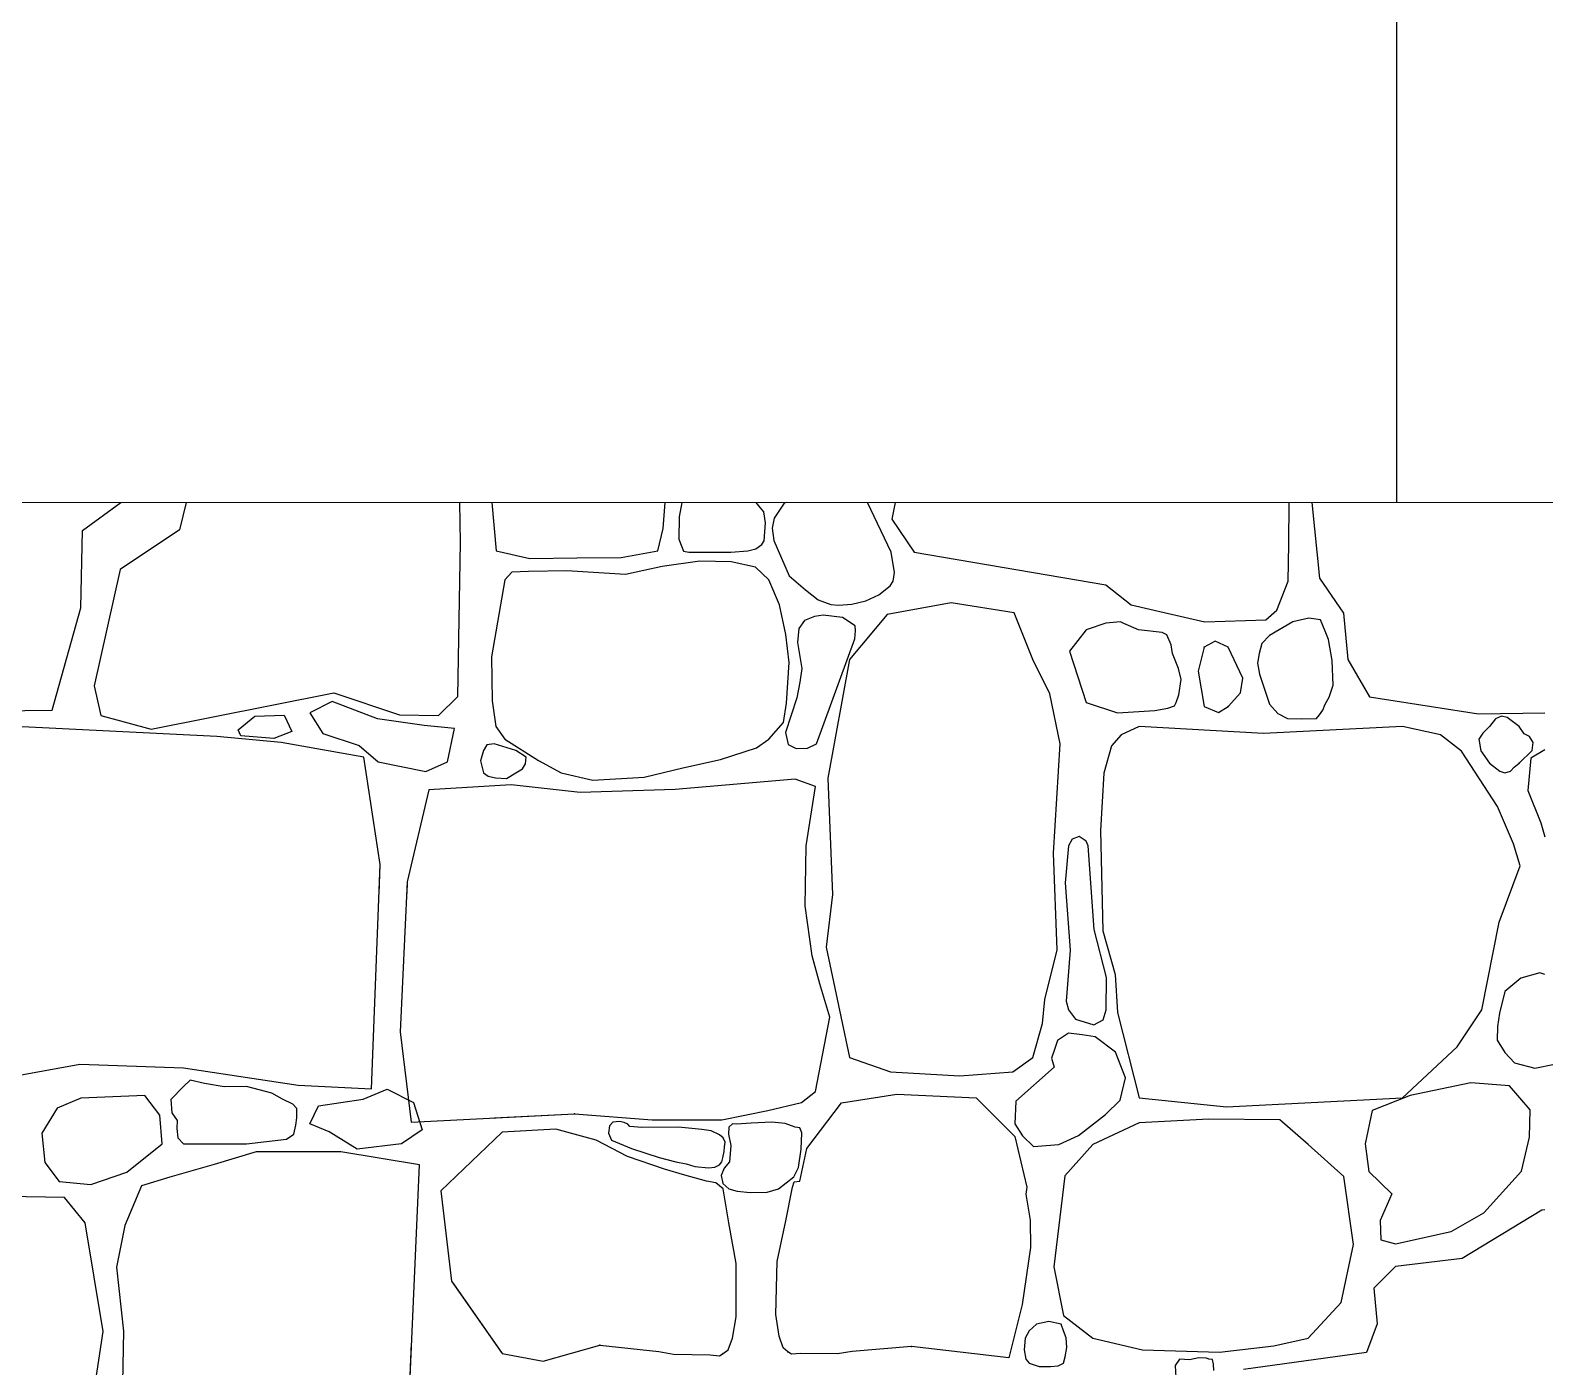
# Model space of a CAD drawing. Header units: feet. Extents: x -10410 to 374725, y -46422 to 88923.
# Drawn here: x 256358 to 257180, y 1718 to 2443 of the extents above; entities that cross this region are included whole.
import ezdxf

# ---------------------------------------------------------------- set-up
doc = ezdxf.new("R2010")
doc.units = ezdxf.units.FT
doc.header["$MEASUREMENT"] = 0
doc.layers.add('Конструктив - Перекрытия_Ном._пера__1', color=7, linetype='Continuous', lineweight=20)
doc.layers.add('Конструктив - Стены Несущие_Ном._пера__87', color=7, linetype='Continuous', lineweight=25, true_color=0x6a6a6a)

# ---------------------------------------------------------------- blocks, each defined once
blk = doc.blocks.new('*X48')
at = {"layer": 'Конструктив - Стены Несущие_Ном._пера__87', "linetype": 'Continuous'}
for p, q in [((256386.72, 2171.92), (256407.43, 2187.22)), ((256442.96, 2187.22), (256439.23, 2172.42)), ((256591.8, 2165.49), (256591.35, 2187.22)), ((256608.81, 2187.22), (256611.09, 2160.99)), ((256701.67, 2173.05), (256702.71, 2187.22)), ((256711.85, 2187.22), (256710.39, 2179.44)), ((256753.57, 2185.35), (256752.22, 2187.22)), ((256767.34, 2186.79), (256762.02, 2178.7)), ((256768.53, 2187.22), (256767.34, 2186.79)), ((256825.42, 2160.16), (256812.65, 2187.22)), ((256827.64, 2187.22), (256825.79, 2178.12)), ((257041.2, 2164.62), (257041.43, 2187.22)), ((257053.66, 2187.22), (257057.87, 2146.17)), ((256710.39, 2179.44), (256710.26, 2167.29)), ((256756.3, 2182.18), (256753.57, 2185.35)), ((256757.21, 2176.19), (256756.3, 2182.18)), ((256762.02, 2178.7), (256760.81, 2173.27)), ((256825.79, 2178.12), (256837.93, 2160.28)), ((256385.73, 2130.07), (256386.72, 2171.92)), ((256439.23, 2172.42), (256407.03, 2150.87)), ((256698.84, 2160.99), (256701.67, 2173.05)), ((256756.43, 2166.38), (256757.21, 2176.19)), ((256760.81, 2173.27), (256761.77, 2166.6)), ((256590.32, 2082.02), (256591.8, 2165.49)), ((256611.09, 2160.99), (256629.34, 2156.9)), ((256678.92, 2157.32), (256698.84, 2160.99)), ((256710.26, 2167.29), (256711.78, 2163.08)), ((256711.78, 2163.08), (256712.77, 2160.7)), ((256738.34, 2160.16), (256747.66, 2160.96)), ((256747.66, 2160.96), (256752, 2162.04)), ((256752, 2162.04), (256755.21, 2164.39)), ((256755.21, 2164.39), (256756.43, 2166.38)), ((256761.77, 2166.6), (256770.07, 2147.4)), ((257040.73, 2144.47), (257041.2, 2164.62)), ((256629.34, 2156.9), (256654.81, 2157.22)), ((256654.81, 2157.22), (256678.92, 2157.32)), ((256721.58, 2155.33), (256701.25, 2152.5)), ((256712.77, 2160.7), (256715.71, 2160.16)), ((256715.71, 2160.16), (256738.34, 2160.16)), ((256738.67, 2155.02), (256721.58, 2155.33)), ((256751.88, 2152.08), (256738.67, 2155.02)), ((256827.18, 2149.26), (256825.42, 2160.16)), ((256837.93, 2160.28), (256941.95, 2142.58)), ((256407.03, 2150.87), (256392.92, 2087.71)), ((256615.81, 2145.27), (256608.58, 2103.44)), ((256619.59, 2149.46), (256615.81, 2145.27)), ((256628.6, 2149.78), (256619.59, 2149.46)), ((256649.46, 2150.09), (256628.6, 2149.78)), ((256681.23, 2148.1), (256649.46, 2150.09)), ((256701.25, 2152.5), (256681.23, 2148.1)), ((256759.01, 2145.27), (256751.88, 2152.08)), ((256764.88, 2131.64), (256759.01, 2145.27)), ((256770.07, 2147.4), (256778.88, 2139.78)), ((256824.8, 2141.96), (256826.54, 2144.57)), ((256826.54, 2144.57), (256827.18, 2149.26)), ((257057.87, 2146.17), (257070.75, 2127.09)), ((256778.88, 2139.78), (256785.81, 2134.38)), ((256811.66, 2133.92), (256818.8, 2137.05)), ((256818.8, 2137.05), (256824.8, 2141.96)), ((256941.95, 2142.58), (256955.69, 2131.66)), ((257034.7, 2128.74), (257040.73, 2144.47)), ((256370.13, 2074.59), (256385.73, 2130.07)), ((256768.23, 2115.6), (256764.88, 2131.64)), ((256785.81, 2134.38), (256792.63, 2131.86)), ((256792.63, 2131.86), (256796.82, 2131.55)), ((256796.82, 2131.55), (256804.06, 2132.11)), ((256804.06, 2132.11), (256811.66, 2133.92)), ((256857.99, 2132.79), (256823.32, 2126.35)), ((256892.17, 2127.34), (256857.99, 2132.79)), ((256955.69, 2131.66), (256973.49, 2127.52)), ((257028.64, 2123.63), (257034.7, 2128.74)), ((256778.43, 2123.22), (256775.35, 2118.9)), ((256783.74, 2125.36), (256778.43, 2123.22)), ((256788.48, 2125.99), (256783.74, 2125.36)), ((256799.06, 2124.84), (256788.48, 2125.99)), ((256805.84, 2120.36), (256799.06, 2124.84)), ((256823.32, 2126.35), (256802.76, 2102.08)), ((256806.1, 2117.55), (256805.84, 2120.36)), ((256902.33, 2102.08), (256892.17, 2127.34)), ((256941.88, 2121.8), (256931.3, 2118.18)), ((256949.88, 2122.39), (256941.88, 2121.8)), ((256951.6, 2121.61), (256949.88, 2122.39)), ((256959.54, 2118.18), (256951.6, 2121.61)), ((256973.49, 2127.52), (256995.53, 2122.53)), ((256995.53, 2122.53), (257028.64, 2123.63)), ((257043.37, 2122.42), (257030.62, 2114.96)), ((257052.09, 2124.39), (257043.37, 2122.42)), ((257058.31, 2123.52), (257052.09, 2124.39)), ((257060.84, 2117.44), (257058.31, 2123.52)), ((257070.75, 2127.09), (257073.22, 2102.08)), ((256770.12, 2100.4), (256768.23, 2115.6)), ((256775.35, 2118.9), (256774.67, 2111.24)), ((256784.93, 2056.26), (256805.69, 2113.3)), ((256805.69, 2113.3), (256806.1, 2117.55)), ((256931.3, 2118.18), (256922.14, 2106.54)), ((256972.47, 2116.68), (256959.54, 2118.18)), ((256974.9, 2115.45), (256972.47, 2116.68)), ((256977.26, 2109.98), (256974.9, 2115.45)), ((257001.29, 2112.01), (256995.21, 2108.77)), ((257008.33, 2108.77), (257001.29, 2112.01)), ((257030.62, 2114.96), (257026.57, 2110.69)), ((257062.62, 2112.8), (257060.84, 2117.44)), ((257064.72, 2101.5), (257062.62, 2112.8)), ((256608.58, 2103.44), (256608.89, 2079.64)), ((256774.67, 2111.24), (256776.96, 2097.22)), ((256922.14, 2106.54), (256931.3, 2078.8)), ((256978.12, 2105.3), (256977.26, 2109.98)), ((256981.23, 2097.19), (256978.12, 2105.3)), ((256995.21, 2108.77), (256991.99, 2095.64)), ((257016.26, 2091.92), (257008.33, 2108.77)), ((257024.99, 2105.33), (257024.22, 2100.07)), ((257026.57, 2110.69), (257024.99, 2105.33)), ((256768.55, 2078.28), (256770.12, 2100.4)), ((256776.96, 2097.22), (256775.82, 2089.77)), ((256802.76, 2102.08), (256791.12, 2037.68)), ((256911.49, 2083.5), (256902.33, 2102.08)), ((256982.82, 2091.18), (256981.23, 2097.19)), ((256991.99, 2095.64), (256995.21, 2076.57)), ((257024.22, 2100.07), (257025.18, 2094.15)), ((257065.3, 2088.19), (257064.72, 2101.5)), ((257073.22, 2102.08), (257084.87, 2081.77)), ((256392.92, 2087.71), (256396.63, 2071.61)), ((256775.82, 2089.77), (256774.25, 2081.22)), ((256981.52, 2082.78), (256982.82, 2091.18)), ((257015.02, 2084), (257016.26, 2091.92)), ((257025.18, 2094.15), (257030.62, 2077.81)), ((257063.05, 2081.64), (257065.3, 2088.19)), ((256423.88, 2064.18), (256522.95, 2084)), ((256522.04, 2079.26), (256509.97, 2073.08)), ((256546.77, 2069.84), (256522.04, 2079.26)), ((256522.95, 2084), (256558.61, 2072.11)), ((256579.91, 2071.61), (256590.32, 2082.02)), ((256608.89, 2079.64), (256610.89, 2065.7)), ((256774.25, 2081.22), (256768.13, 2062.37)), ((256917.19, 2056.26), (256911.49, 2083.5)), ((256931.3, 2078.8), (256948.15, 2073.1)), ((256979.08, 2076.94), (256980.1, 2078.8)), ((256980.1, 2078.8), (256981.52, 2082.78)), ((257008.33, 2076.57), (257015.02, 2084)), ((257060.84, 2077.81), (257063.05, 2081.64)), ((257084.87, 2081.77), (257144.06, 2072.61)), ((256244.06, 2072.61), (256370.13, 2074.59)), ((256396.63, 2071.61), (256423.88, 2064.18)), ((256471.12, 2063.96), (256480.24, 2071.31)), ((256480.24, 2071.31), (256496.14, 2071.9)), ((256496.14, 2071.9), (256500.26, 2063.07)), ((256509.97, 2073.08), (256517.04, 2061.89)), ((256558.61, 2072.11), (256579.91, 2071.61)), ((256766.98, 2067.8), (256768.55, 2078.28)), ((256948.15, 2073.1), (256968.46, 2074.34)), ((256968.46, 2074.34), (256975.58, 2075.6)), ((256975.58, 2075.6), (256979.08, 2076.94)), ((256995.21, 2076.57), (257003.05, 2073.3)), ((257003.05, 2073.3), (257008.33, 2076.57)), ((257030.62, 2077.81), (257035.23, 2072.83)), ((257035.23, 2072.83), (257040.5, 2070)), ((257056.16, 2070.1), (257057.83, 2072.11)), ((257057.83, 2072.11), (257059.6, 2074.5)), ((257059.6, 2074.5), (257060.84, 2077.81)), ((257144.06, 2072.61), (257179.99, 2073.17)), ((257156.49, 2071.26), (257153.33, 2069.91)), ((257159.66, 2070.62), (257156.49, 2071.26)), ((257166.1, 2065.67), (257159.66, 2070.62)), ((256459.54, 2060.22), (256350.32, 2065.67)), ((256472.59, 2060.72), (256471.12, 2063.96)), ((256500.26, 2063.07), (256490.54, 2059.25)), ((256572.09, 2066.31), (256546.77, 2069.84)), ((256588.57, 2064.54), (256572.09, 2066.31)), ((256584.74, 2046.59), (256588.57, 2064.54)), ((256610.89, 2065.7), (256615.81, 2058.78)), ((256759.01, 2058.78), (256766.98, 2067.8)), ((256768.13, 2062.37), (256769.51, 2056)), ((256960.04, 2065.67), (256950.13, 2061.21)), ((257027.4, 2061.96), (256960.04, 2065.67)), ((257102.84, 2065.67), (257027.4, 2061.96)), ((257040.5, 2070), (257047.92, 2069.91)), ((257047.92, 2069.91), (257056.16, 2070.1)), ((257123.5, 2061.21), (257102.84, 2065.67)), ((257150.01, 2065.67), (257146.41, 2062)), ((257153.33, 2069.91), (257150.01, 2065.67)), ((257168.86, 2061.76), (257166.1, 2065.67)), ((256494.46, 2057), (256459.54, 2060.22)), ((256490.54, 2059.25), (256472.59, 2060.72)), ((256539.24, 2049.12), (256494.46, 2057)), ((256517.04, 2061.89), (256536.76, 2055.42)), ((256536.76, 2055.42), (256547.06, 2046.59)), ((256606, 2055.7), (256604.3, 2052.67)), ((256610.06, 2056.37), (256606, 2055.7)), ((256621.71, 2052.67), (256610.06, 2056.37)), ((256615.81, 2058.78), (256634.16, 2047.25)), ((256752.4, 2054.07), (256759.01, 2058.78)), ((256769.51, 2056), (256773.79, 2053.71)), ((256779.94, 2054.02), (256784.93, 2056.26)), ((256913.47, 1997.06), (256917.19, 2056.26)), ((256944.93, 2055.27), (256940.72, 2040.41)), ((256950.13, 2061.21), (256944.93, 2055.27)), ((257134.9, 2052.3), (257123.5, 2061.21)), ((257146.41, 2062), (257144.31, 2058.74)), ((257144.31, 2058.74), (257145.42, 2052.5)), ((257171.8, 2060.22), (257168.86, 2061.76)), ((257173.7, 2057.04), (257171.8, 2060.22)), ((257173.17, 2052.74), (257173.7, 2057.04)), ((256548.2, 1990.86), (256539.24, 2049.12)), ((256547.06, 2046.59), (256572.97, 2041.29)), ((256572.97, 2041.29), (256584.74, 2046.59)), ((256604.3, 2052.67), (256602.66, 2047.15)), ((256602.66, 2047.15), (256604.3, 2040.54)), ((256627.36, 2049.03), (256621.71, 2052.67)), ((256627.05, 2045.39), (256627.36, 2049.03)), ((256634.16, 2047.25), (256646.42, 2040.54)), ((256712.36, 2043.27), (256732.91, 2047.78)), ((256732.91, 2047.78), (256752.4, 2054.07)), ((256773.79, 2053.71), (256779.94, 2054.02)), ((257154.46, 2022.33), (257134.9, 2052.3)), ((257145.42, 2052.5), (257150.01, 2045.86)), ((257166.1, 2045.86), (257173.17, 2052.74)), ((257172.54, 2048.58), (257170.81, 2031)), ((257179.99, 2053.03), (257172.54, 2048.58)), ((256604.3, 2040.54), (256606.73, 2038.78)), ((256606.73, 2038.78), (256610.73, 2037.87)), ((256610.73, 2037.87), (256616.68, 2037.56)), ((256616.68, 2037.56), (256621.71, 2040.54)), ((256621.71, 2040.54), (256625.41, 2042.66)), ((256625.41, 2042.66), (256627.05, 2045.39)), ((256646.42, 2040.54), (256663.51, 2036.56)), ((256663.51, 2036.56), (256691.39, 2038.13)), ((256691.39, 2038.13), (256712.36, 2043.27)), ((256940.72, 2040.41), (256938.98, 2009.2)), ((257150.01, 2045.86), (257155.59, 2041.45)), ((257155.59, 2041.45), (257158.43, 2040.61)), ((257158.43, 2040.61), (257161.37, 2041.49)), ((257161.37, 2041.49), (257163.41, 2043.6)), ((257163.41, 2043.6), (257166.1, 2045.86)), ((256574.52, 2031.27), (256562.86, 1981.53)), ((256619.31, 2034.01), (256574.52, 2031.27)), ((256656.66, 2029.84), (256619.31, 2034.01)), ((256708.19, 2031.51), (256656.66, 2029.84)), ((256773.38, 2037.18), (256708.19, 2031.51)), ((256784.3, 2033.09), (256773.38, 2037.18)), ((256779.22, 2001), (256784.3, 2033.09)), ((256791.12, 2037.68), (256793.6, 1974.52)), ((257170.81, 2031), (257177.85, 2013.42)), ((257163.13, 2002.02), (257154.46, 2022.33)), ((257177.85, 2013.42), (257179.99, 2005.83)), ((256927.48, 2005.95), (256923.53, 2004.52)), ((256931.25, 2003.43), (256927.48, 2005.95)), ((256938.98, 2009.2), (256940.22, 1954.96)), ((256778.72, 1968.48), (256779.22, 2001)), ((256915.45, 1944.56), (256913.47, 1997.06)), ((256921.68, 2001), (256919.82, 1980.86)), ((256923.53, 2004.52), (256921.68, 2001)), ((256932.3, 2001), (256931.25, 2003.43)), ((256935.48, 1955.6), (256932.3, 2001)), ((257166.6, 1990.13), (257163.13, 2002.02)), ((256543.51, 1869.26), (256548.2, 1990.86)), ((257155.21, 1959.66), (257166.6, 1990.13)), ((256562.86, 1981.53), (256558.97, 1900.12)), ((256919.82, 1980.86), (256922.56, 1944.35)), ((256793.6, 1974.52), (256790.13, 1946.04)), ((256782.56, 1941.3), (256778.72, 1968.48)), ((256942.28, 1929.55), (256935.48, 1955.6)), ((257145.79, 1912.11), (257155.21, 1959.66)), ((256940.22, 1954.96), (256946.91, 1931.18)), ((256786.72, 1926.13), (256782.56, 1941.3)), ((256790.13, 1946.04), (256802.76, 1886.1)), ((256908.77, 1917.56), (256915.45, 1944.56)), ((256922.56, 1944.35), (256920.39, 1916.75)), ((256946.91, 1931.18), (256948.15, 1910.62)), ((257177.29, 1932.04), (257167.08, 1929.12)), ((257179.99, 1931.22), (257177.29, 1932.04)), ((256792.06, 1908.12), (256786.72, 1926.13)), ((256942.11, 1912.11), (256942.28, 1929.55)), ((257167.08, 1929.12), (257158.3, 1921.96)), ((256907.53, 1904.68), (256908.77, 1917.56)), ((256920.39, 1916.75), (256921.68, 1912.11)), ((257158.3, 1921.96), (257155.51, 1910.26)), ((256784.3, 1867.77), (256792.06, 1908.12)), ((256921.68, 1912.11), (256925.36, 1906.97)), ((256925.36, 1906.97), (256935.31, 1903.89)), ((256935.31, 1903.89), (256940.39, 1906.52)), ((256940.39, 1906.52), (256942.11, 1912.11)), ((256948.15, 1910.62), (256960.04, 1864.31)), ((257132.42, 1892.05), (257145.79, 1912.11)), ((257155.51, 1910.26), (257154.33, 1903.02)), ((256558.97, 1900.12), (256564.95, 1851.1)), ((256902.33, 1886.1), (256907.53, 1904.68)), ((256921.68, 1899.39), (256915.63, 1895.45)), ((256929.08, 1898.49), (256921.68, 1899.39)), ((256936.07, 1897.37), (256929.08, 1898.49)), ((257154.33, 1903.02), (257154.24, 1895.55)), ((256913.79, 1890.04), (256912.42, 1885.82)), ((256915.63, 1895.45), (256913.79, 1890.04)), ((256947.08, 1889.07), (256936.07, 1897.37)), ((257102.84, 1864.31), (257132.42, 1892.05)), ((257154.24, 1895.55), (257158.3, 1888.83)), ((256328.77, 1872.23), (256385.24, 1882.64)), ((256385.24, 1882.64), (256441.46, 1880.65)), ((256802.76, 1886.1), (256825.05, 1878.43)), ((256891.43, 1878.43), (256902.33, 1886.1)), ((256912.42, 1885.82), (256913.79, 1880.87)), ((256952.48, 1875.08), (256947.08, 1889.07)), ((257158.3, 1888.83), (257163.54, 1883.2)), ((257163.54, 1883.2), (257174.67, 1880.45)), ((257174.67, 1880.45), (257185.32, 1882.5)), ((256441.46, 1880.65), (256503.63, 1871.24)), ((256445.01, 1873.87), (256441.46, 1870.5)), ((256452.83, 1872.05), (256445.01, 1873.87)), ((256825.05, 1878.43), (256862.7, 1876.2)), ((256862.7, 1876.2), (256891.43, 1878.43)), ((256913.79, 1880.87), (256893.04, 1862.45)), ((256949.64, 1863), (256952.48, 1875.08)), ((256420.41, 1865.55), (256385.73, 1864.06)), ((256428.58, 1854.9), (256420.41, 1865.55)), ((256441.46, 1870.5), (256434.54, 1863.35)), ((256463.52, 1870.29), (256452.83, 1872.05)), ((256475.64, 1870.5), (256463.52, 1870.29)), ((256489.36, 1866.87), (256475.64, 1870.5)), ((256495.25, 1863.62), (256489.36, 1866.87)), ((256503.63, 1871.24), (256543.51, 1869.26)), ((256538.88, 1863.6), (256551.88, 1869.02)), ((256551.88, 1869.02), (256566.33, 1861.8)), ((256776.72, 1861.76), (256784.3, 1867.77)), ((256798.55, 1861.58), (256828.52, 1866.29)), ((256828.52, 1866.29), (256871.61, 1864.31)), ((257106.91, 1865.55), (257086.35, 1857.37)), ((257139.85, 1872.48), (257106.91, 1865.55)), ((257160.9, 1870.75), (257139.85, 1872.48)), ((257172.05, 1857.87), (257160.9, 1870.75)), ((256372.85, 1858.61), (256364.55, 1845.21)), ((256385.73, 1864.06), (256372.85, 1858.61)), ((256434.54, 1863.35), (256435.14, 1856.24)), ((256500.82, 1860.87), (256495.25, 1863.62)), ((256502.91, 1858.55), (256500.82, 1860.87)), ((256502.97, 1853.43), (256502.91, 1858.55)), ((256510, 1850.24), (256514.69, 1859.99)), ((256514.69, 1859.99), (256538.88, 1863.6)), ((256566.33, 1861.8), (256571.02, 1846.99)), ((256733.53, 1852.43), (256758.54, 1857.43)), ((256758.54, 1857.43), (256776.72, 1861.76)), ((256779.64, 1836.88), (256798.55, 1861.58)), ((256871.61, 1864.31), (256892.59, 1843.27)), ((256893.04, 1862.45), (256892.43, 1850.25)), ((256941.66, 1855.2), (256949.64, 1863)), ((256960.04, 1864.31), (257007.34, 1859.35)), ((257007.34, 1859.35), (257102.84, 1864.31)), ((257086.35, 1857.37), (257082.62, 1839.44)), ((257171.8, 1843.01), (257172.05, 1857.87)), ((256429.96, 1839.31), (256428.58, 1854.9)), ((256435.14, 1856.24), (256438.01, 1852.05)), ((256438.01, 1852.05), (256437.9, 1847.7)), ((256501.32, 1844.61), (256502.47, 1849.46)), ((256502.47, 1849.46), (256502.97, 1853.43)), ((256520.47, 1845.91), (256510, 1850.24)), ((256564.95, 1851.1), (256653.66, 1855.59)), ((256653.66, 1855.59), (256695.81, 1852.43)), ((256672.67, 1849.06), (256672.02, 1845.12)), ((256674.41, 1851.08), (256672.67, 1849.06)), ((256678.02, 1851.42), (256674.41, 1851.08)), ((256680.61, 1850.91), (256678.02, 1851.42)), ((256682.55, 1850), (256680.61, 1850.91)), ((256683.61, 1848.83), (256682.55, 1850)), ((256690.07, 1848.29), (256683.61, 1848.83)), ((256695.81, 1852.43), (256733.53, 1852.43)), ((256739.26, 1850.15), (256737.42, 1848.36)), ((256741.5, 1849.94), (256739.26, 1850.15)), ((256749.47, 1850.49), (256741.5, 1849.94)), ((256760.62, 1851.02), (256749.47, 1850.49)), ((256767.93, 1850.31), (256760.62, 1851.02)), ((256773.4, 1848.36), (256767.93, 1850.31)), ((256892.43, 1850.25), (256896.74, 1843.65)), ((256926.99, 1843.93), (256941.66, 1855.2)), ((256960.04, 1850.69), (256934.77, 1839.04)), ((256997.68, 1852.67), (256960.04, 1850.69)), ((257036.32, 1852.42), (256997.68, 1852.67)), ((257051.68, 1839.04), (257036.32, 1852.42)), ((256364.55, 1845.21), (256366.17, 1829.14)), ((256437.9, 1847.7), (256438.45, 1842.63)), ((256438.45, 1842.63), (256441.46, 1839.29)), ((256475.64, 1839.29), (256497.4, 1841.97)), ((256497.4, 1841.97), (256501.32, 1844.61)), ((256535.63, 1836.52), (256520.47, 1845.91)), ((256571.02, 1846.99), (256559.83, 1839.41)), ((256614.34, 1845.62), (256581.06, 1813.92)), ((256643.5, 1847.22), (256614.34, 1845.62)), ((256665.29, 1841.33), (256643.5, 1847.22)), ((256682.43, 1832.51), (256665.29, 1841.33)), ((256672.02, 1845.12), (256673.71, 1841.33)), ((256673.71, 1841.33), (256684.47, 1836.84)), ((256709.96, 1848.36), (256690.07, 1848.29)), ((256722.73, 1847.19), (256709.96, 1848.36)), ((256727.78, 1846.37), (256722.73, 1847.19)), ((256732.34, 1844.19), (256727.78, 1846.37)), ((256734.19, 1842.53), (256732.34, 1844.19)), ((256735.3, 1840.31), (256734.19, 1842.53)), ((256737.42, 1848.36), (256737.18, 1844.6)), ((256737.18, 1844.6), (256738.34, 1838.53)), ((256775.82, 1848.05), (256773.4, 1848.36)), ((256777.03, 1845.37), (256775.82, 1848.05)), ((256776.64, 1836.37), (256777.03, 1845.37)), ((256892.59, 1843.27), (256899, 1815.89)), ((256896.74, 1843.65), (256902.7, 1837.97)), ((256916.44, 1839.04), (256926.99, 1843.93)), ((257167.49, 1824.6), (257171.8, 1843.01)), ((256410.75, 1823.94), (256429.96, 1839.31)), ((256441.46, 1839.29), (256475.64, 1839.29)), ((256480.84, 1835.08), (256458.06, 1828.15)), ((256503.88, 1835.08), (256480.84, 1835.08)), ((256526.91, 1835.08), (256503.88, 1835.08)), ((256569.5, 1828.05), (256526.91, 1835.08)), ((256559.83, 1839.41), (256535.63, 1836.52)), ((256702.43, 1825.68), (256682.43, 1832.51)), ((256684.47, 1836.84), (256699.51, 1831.99)), ((256734.12, 1831.78), (256734.79, 1835.15)), ((256734.79, 1835.15), (256735.04, 1837.77)), ((256735.04, 1837.77), (256735.3, 1840.31)), ((256738.34, 1838.53), (256737.71, 1829.56)), ((256775.06, 1826.43), (256776.64, 1836.37)), ((256775.86, 1819.02), (256779.64, 1836.88)), ((256902.7, 1837.97), (256916.44, 1839.04)), ((256934.77, 1839.04), (256919.66, 1821.95)), ((257071, 1821.71), (257051.68, 1839.04)), ((257082.62, 1839.44), (257084.62, 1824.43)), ((256366.17, 1829.14), (256374.09, 1818.98)), ((256458.06, 1828.15), (256434.03, 1821.21)), ((256563.82, 1698.41), (256569.5, 1828.05)), ((256699.51, 1831.99), (256708.58, 1829.55)), ((256713.42, 1822.32), (256702.43, 1825.68)), ((256708.58, 1829.55), (256714.28, 1828.57)), ((256714.28, 1828.57), (256718.85, 1827.06)), ((256718.85, 1827.06), (256726.34, 1826.39)), ((256726.34, 1826.39), (256729.77, 1826.66)), ((256729.77, 1826.66), (256732.34, 1827.93)), ((256732.34, 1827.93), (256733.61, 1829.51)), ((256734.82, 1826.14), (256733.24, 1822.17)), ((256733.61, 1829.51), (256734.12, 1831.78)), ((256737.71, 1829.56), (256734.82, 1826.14)), ((256772.61, 1821.46), (256775.06, 1826.43)), ((257084.62, 1824.43), (257097, 1812.29)), ((257147.03, 1801.89), (257167.49, 1824.6)), ((256374.09, 1818.98), (256391.18, 1817.25)), ((256391.18, 1817.25), (256410.75, 1823.94)), ((256418.65, 1816.59), (256409.59, 1795.07)), ((256434.03, 1821.21), (256418.65, 1816.59)), ((256725.3, 1819.17), (256713.42, 1822.32)), ((256730.36, 1818.18), (256725.3, 1819.17)), ((256734.34, 1814.94), (256730.36, 1818.18)), ((256733.24, 1822.17), (256734.05, 1817.91)), ((256734.05, 1817.91), (256737.42, 1814.94)), ((256764.22, 1814.94), (256772.61, 1821.46)), ((256768.21, 1797.56), (256771.8, 1815.88)), ((256771.8, 1815.88), (256772.87, 1818.73)), ((256772.87, 1818.73), (256775.86, 1819.02)), ((256899, 1815.89), (256898.49, 1812.12)), ((256919.66, 1821.95), (256913.72, 1772.67)), ((257076.2, 1784.8), (257071, 1821.71)), ((256376.82, 1810.31), (256345.86, 1810.81)), ((256388.21, 1796.52), (256376.82, 1810.31)), ((256581.06, 1813.92), (256586.96, 1764.86)), ((256737.42, 1796.52), (256734.34, 1814.94)), ((256737.42, 1814.94), (256741.87, 1813.65)), ((256741.87, 1813.65), (256748.89, 1812.94)), ((256748.89, 1812.94), (256758.12, 1813.07)), ((256758.12, 1813.07), (256764.22, 1814.94)), ((256898.49, 1812.12), (256900.9, 1798.01)), ((257097, 1812.29), (257090.81, 1797.68)), ((257129.2, 1791.74), (257147.03, 1801.89)), ((257178.49, 1803.38), (257135.14, 1777.12)), ((257179.99, 1803.54), (257178.49, 1803.38)), ((256397.87, 1737.5), (256388.21, 1796.52)), ((256409.59, 1795.07), (256405.06, 1772.48)), ((256741.41, 1774.42), (256737.42, 1796.52)), ((256763.62, 1775.58), (256768.21, 1797.56)), ((256900.9, 1798.01), (256901.08, 1783.18)), ((257090.81, 1797.68), (257091.06, 1787.28)), ((257098.98, 1785.05), (257129.2, 1791.74)), ((256901.08, 1783.18), (256896.51, 1752.27)), ((257069.51, 1753.35), (257076.2, 1784.8)), ((257091.06, 1787.28), (257098.98, 1785.05)), ((256762.83, 1746.73), (256763.62, 1775.58)), ((257135.14, 1777.12), (257098.98, 1772.91)), ((256405.06, 1772.48), (256408.97, 1737.66)), ((256741.41, 1745.57), (256741.41, 1774.42)), ((256913.72, 1772.67), (256918.92, 1746.16)), ((257098.98, 1772.91), (257087.34, 1761.03)), ((256586.96, 1764.86), (256614.34, 1725.62)), ((257087.34, 1761.03), (257089.08, 1741.71)), ((256896.51, 1752.27), (256889.31, 1723.32)), ((257051.68, 1734.03), (257069.51, 1753.35)), ((256739.33, 1733.9), (256741.41, 1745.57)), ((256764.59, 1735.02), (256762.83, 1746.73)), ((256910.92, 1743.07), (256904.27, 1741.59)), ((256917.58, 1741.53), (256910.92, 1743.07)), ((256918.92, 1746.16), (256934.77, 1734.03)), ((256389.2, 1681.03), (256397.87, 1737.5)), ((256408.97, 1737.66), (256408.02, 1689.2)), ((256736.89, 1727.61), (256739.33, 1733.9)), ((256766.86, 1728.67), (256764.59, 1735.02)), ((256898.03, 1733.87), (256897.57, 1727.54)), ((256900.34, 1737.99), (256898.03, 1733.87)), ((256904.27, 1741.59), (256900.34, 1737.99)), ((256918.92, 1737.99), (256917.58, 1741.53)), ((256920.45, 1734.16), (256918.92, 1737.99)), ((256920.67, 1728.86), (256920.45, 1734.16)), ((256934.77, 1734.03), (256961.77, 1727.59)), ((257033.1, 1729.82), (257051.68, 1734.03)), ((257089.08, 1741.71), (257083.38, 1726.1)), ((256614.34, 1725.62), (256636.57, 1721.4)), ((256636.57, 1721.4), (256667.44, 1730.22)), ((256667.44, 1730.22), (256699.38, 1726.68)), ((256699.38, 1726.68), (256707.36, 1725.23)), ((256732.34, 1724.29), (256734.34, 1725.62)), ((256734.34, 1725.62), (256736.89, 1727.61)), ((256769.36, 1726.6), (256766.86, 1728.67)), ((256771.32, 1725.22), (256769.36, 1726.6)), ((256776.45, 1725.67), (256771.32, 1725.22)), ((256796.32, 1725.47), (256776.45, 1725.67)), ((256804.33, 1726.71), (256796.32, 1725.47)), ((256836.36, 1729.37), (256804.33, 1726.71)), ((256889.31, 1723.32), (256836.36, 1729.37)), ((256897.57, 1727.54), (256898.44, 1722.62)), ((256919.9, 1723.74), (256920.67, 1728.86)), ((256961.77, 1727.59), (257003.63, 1726.35)), ((257003.63, 1726.35), (257033.1, 1729.82)), ((257083.38, 1726.1), (257016.51, 1716.94)), ((256707.36, 1725.23), (256727.22, 1724.88)), ((256727.22, 1724.88), (256732.34, 1724.29)), ((256898.44, 1722.62), (256900.34, 1720.41)), ((256900.34, 1720.41), (256905.65, 1718.59)), ((256905.65, 1718.59), (256911.95, 1718.53)), ((256911.95, 1718.53), (256916.01, 1718.92)), ((256916.01, 1718.92), (256918.92, 1720.41)), ((256918.92, 1720.41), (256919.9, 1723.74)), ((256981.89, 1722.62), (256979.57, 1719.17)), ((256979.57, 1719.17), (256979.86, 1712.55)), ((256987.23, 1722.2), (256981.89, 1722.62)), ((256992.31, 1723.26), (256987.23, 1722.2)), ((256996.43, 1723.13), (256992.31, 1723.26)), ((256997.71, 1722.62), (256996.43, 1723.13)), ((256999.74, 1722.33), (256997.71, 1722.62)), ((257000.35, 1719.88), (256999.74, 1722.33)), ((257000.48, 1716.47), (257000.35, 1719.88))]:
    blk.add_line(p, q, dxfattribs=at)
for p in [(256995.21, 2108.77), (257008.33, 2076.57), (257166.1, 2045.86), (256653.66, 1855.59), (256667.44, 1730.22), (256734.34, 1725.62), (256734.34, 1725.62), (256769.36, 1726.6), (256769.36, 1726.6), (256836.36, 1729.37)]:
    blk.add_point(p, dxfattribs=at)
blk = doc.blocks.new('Штриховка_24', base_point=(0, 0))
at = {"layer": 'Конструктив - Стены Несущие_Ном._пера__87', "linetype": 'Continuous'}
blk.add_blockref('*X48', (0, 0), dxfattribs=at)
blk = doc.blocks.new('*X52')
at = {"layer": 'Конструктив - Стены Несущие_Ном._пера__87', "linetype": 'Continuous'}
for p, q in [((256386.72, 2171.92), (256407.43, 2187.22)), ((256442.96, 2187.22), (256439.23, 2172.42)), ((256591.8, 2165.49), (256591.35, 2187.22)), ((256608.81, 2187.22), (256611.09, 2160.99)), ((256701.67, 2173.05), (256702.71, 2187.22)), ((256711.85, 2187.22), (256710.39, 2179.44)), ((256753.57, 2185.35), (256752.22, 2187.22)), ((256767.34, 2186.79), (256762.02, 2178.7)), ((256768.53, 2187.22), (256767.34, 2186.79)), ((256825.42, 2160.16), (256812.65, 2187.22)), ((256827.64, 2187.22), (256825.79, 2178.12)), ((257041.2, 2164.62), (257041.43, 2187.22)), ((257053.66, 2187.22), (257057.87, 2146.17)), ((256710.39, 2179.44), (256710.26, 2167.29)), ((256756.3, 2182.18), (256753.57, 2185.35)), ((256757.21, 2176.19), (256756.3, 2182.18)), ((256762.02, 2178.7), (256760.81, 2173.27)), ((256825.79, 2178.12), (256837.93, 2160.28)), ((256385.73, 2130.07), (256386.72, 2171.92)), ((256439.23, 2172.42), (256407.03, 2150.87)), ((256698.84, 2160.99), (256701.67, 2173.05)), ((256756.43, 2166.38), (256757.21, 2176.19)), ((256760.81, 2173.27), (256761.77, 2166.6)), ((256590.32, 2082.02), (256591.8, 2165.49)), ((256611.09, 2160.99), (256629.34, 2156.9)), ((256678.92, 2157.32), (256698.84, 2160.99)), ((256710.26, 2167.29), (256711.78, 2163.08)), ((256711.78, 2163.08), (256712.77, 2160.7)), ((256738.34, 2160.16), (256747.66, 2160.96)), ((256747.66, 2160.96), (256752, 2162.04)), ((256752, 2162.04), (256755.21, 2164.39)), ((256755.21, 2164.39), (256756.43, 2166.38)), ((256761.77, 2166.6), (256770.07, 2147.4)), ((257040.73, 2144.47), (257041.2, 2164.62)), ((256629.34, 2156.9), (256654.81, 2157.22)), ((256654.81, 2157.22), (256678.92, 2157.32)), ((256721.58, 2155.33), (256701.25, 2152.5)), ((256712.77, 2160.7), (256715.71, 2160.16)), ((256715.71, 2160.16), (256738.34, 2160.16)), ((256738.67, 2155.02), (256721.58, 2155.33)), ((256751.88, 2152.08), (256738.67, 2155.02)), ((256827.18, 2149.26), (256825.42, 2160.16)), ((256837.93, 2160.28), (256941.95, 2142.58)), ((256407.03, 2150.87), (256392.92, 2087.71)), ((256615.81, 2145.27), (256608.58, 2103.44)), ((256619.59, 2149.46), (256615.81, 2145.27)), ((256628.6, 2149.78), (256619.59, 2149.46)), ((256649.46, 2150.09), (256628.6, 2149.78)), ((256681.23, 2148.1), (256649.46, 2150.09)), ((256701.25, 2152.5), (256681.23, 2148.1)), ((256759.01, 2145.27), (256751.88, 2152.08)), ((256764.88, 2131.64), (256759.01, 2145.27)), ((256770.07, 2147.4), (256778.88, 2139.78)), ((256824.8, 2141.96), (256826.54, 2144.57)), ((256826.54, 2144.57), (256827.18, 2149.26)), ((257057.87, 2146.17), (257070.75, 2127.09)), ((256778.88, 2139.78), (256785.81, 2134.38)), ((256811.66, 2133.92), (256818.8, 2137.05)), ((256818.8, 2137.05), (256824.8, 2141.96)), ((256941.95, 2142.58), (256955.69, 2131.66)), ((257034.7, 2128.74), (257040.73, 2144.47)), ((256370.13, 2074.59), (256385.73, 2130.07)), ((256768.23, 2115.6), (256764.88, 2131.64)), ((256785.81, 2134.38), (256792.63, 2131.86)), ((256792.63, 2131.86), (256796.82, 2131.55)), ((256796.82, 2131.55), (256804.06, 2132.11)), ((256804.06, 2132.11), (256811.66, 2133.92)), ((256857.99, 2132.79), (256823.32, 2126.35)), ((256892.17, 2127.34), (256857.99, 2132.79)), ((256955.69, 2131.66), (256973.49, 2127.52)), ((257028.64, 2123.63), (257034.7, 2128.74)), ((256778.43, 2123.22), (256775.35, 2118.9)), ((256783.74, 2125.36), (256778.43, 2123.22)), ((256788.48, 2125.99), (256783.74, 2125.36)), ((256799.06, 2124.84), (256788.48, 2125.99)), ((256805.84, 2120.36), (256799.06, 2124.84)), ((256823.32, 2126.35), (256802.76, 2102.08)), ((256806.1, 2117.55), (256805.84, 2120.36)), ((256902.33, 2102.08), (256892.17, 2127.34)), ((256941.88, 2121.8), (256931.3, 2118.18)), ((256949.88, 2122.39), (256941.88, 2121.8)), ((256951.6, 2121.61), (256949.88, 2122.39)), ((256959.54, 2118.18), (256951.6, 2121.61)), ((256973.49, 2127.52), (256995.53, 2122.53)), ((256995.53, 2122.53), (257028.64, 2123.63)), ((257043.37, 2122.42), (257030.62, 2114.96)), ((257052.09, 2124.39), (257043.37, 2122.42)), ((257058.31, 2123.52), (257052.09, 2124.39)), ((257060.84, 2117.44), (257058.31, 2123.52)), ((257070.75, 2127.09), (257073.22, 2102.08)), ((256770.12, 2100.4), (256768.23, 2115.6)), ((256775.35, 2118.9), (256774.67, 2111.24)), ((256784.93, 2056.26), (256805.69, 2113.3)), ((256805.69, 2113.3), (256806.1, 2117.55)), ((256931.3, 2118.18), (256922.14, 2106.54)), ((256972.47, 2116.68), (256959.54, 2118.18)), ((256974.9, 2115.45), (256972.47, 2116.68)), ((256977.26, 2109.98), (256974.9, 2115.45)), ((257001.29, 2112.01), (256995.21, 2108.77)), ((257008.33, 2108.77), (257001.29, 2112.01)), ((257030.62, 2114.96), (257026.57, 2110.69)), ((257062.62, 2112.8), (257060.84, 2117.44)), ((257064.72, 2101.5), (257062.62, 2112.8)), ((256608.58, 2103.44), (256608.89, 2079.64)), ((256774.67, 2111.24), (256776.96, 2097.22)), ((256922.14, 2106.54), (256931.3, 2078.8)), ((256978.12, 2105.3), (256977.26, 2109.98)), ((256981.23, 2097.19), (256978.12, 2105.3)), ((256995.21, 2108.77), (256991.99, 2095.64)), ((257016.26, 2091.92), (257008.33, 2108.77)), ((257024.99, 2105.33), (257024.22, 2100.07)), ((257026.57, 2110.69), (257024.99, 2105.33)), ((256768.55, 2078.28), (256770.12, 2100.4)), ((256776.96, 2097.22), (256775.82, 2089.77)), ((256802.76, 2102.08), (256791.12, 2037.68)), ((256911.49, 2083.5), (256902.33, 2102.08)), ((256982.82, 2091.18), (256981.23, 2097.19)), ((256991.99, 2095.64), (256995.21, 2076.57)), ((257024.22, 2100.07), (257025.18, 2094.15)), ((257065.3, 2088.19), (257064.72, 2101.5)), ((257073.22, 2102.08), (257084.87, 2081.77)), ((256392.92, 2087.71), (256396.63, 2071.61)), ((256775.82, 2089.77), (256774.25, 2081.22)), ((256981.52, 2082.78), (256982.82, 2091.18)), ((257015.02, 2084), (257016.26, 2091.92)), ((257025.18, 2094.15), (257030.62, 2077.81)), ((257063.05, 2081.64), (257065.3, 2088.19)), ((256423.88, 2064.18), (256522.95, 2084)), ((256522.04, 2079.26), (256509.97, 2073.08)), ((256546.77, 2069.84), (256522.04, 2079.26)), ((256522.95, 2084), (256558.61, 2072.11)), ((256579.91, 2071.61), (256590.32, 2082.02)), ((256608.89, 2079.64), (256610.89, 2065.7)), ((256774.25, 2081.22), (256768.13, 2062.37)), ((256917.19, 2056.26), (256911.49, 2083.5)), ((256931.3, 2078.8), (256948.15, 2073.1)), ((256979.08, 2076.94), (256980.1, 2078.8)), ((256980.1, 2078.8), (256981.52, 2082.78)), ((257008.33, 2076.57), (257015.02, 2084)), ((257060.84, 2077.81), (257063.05, 2081.64)), ((257084.87, 2081.77), (257144.06, 2072.61)), ((256244.06, 2072.61), (256370.13, 2074.59)), ((256396.63, 2071.61), (256423.88, 2064.18)), ((256471.12, 2063.96), (256480.24, 2071.31)), ((256480.24, 2071.31), (256496.14, 2071.9)), ((256496.14, 2071.9), (256500.26, 2063.07)), ((256509.97, 2073.08), (256517.04, 2061.89)), ((256558.61, 2072.11), (256579.91, 2071.61)), ((256766.98, 2067.8), (256768.55, 2078.28)), ((256948.15, 2073.1), (256968.46, 2074.34)), ((256968.46, 2074.34), (256975.58, 2075.6)), ((256975.58, 2075.6), (256979.08, 2076.94)), ((256995.21, 2076.57), (257003.05, 2073.3)), ((257003.05, 2073.3), (257008.33, 2076.57)), ((257030.62, 2077.81), (257035.23, 2072.83)), ((257035.23, 2072.83), (257040.5, 2070)), ((257056.16, 2070.1), (257057.83, 2072.11)), ((257057.83, 2072.11), (257059.6, 2074.5)), ((257059.6, 2074.5), (257060.84, 2077.81)), ((257144.06, 2072.61), (257179.99, 2073.17)), ((257156.49, 2071.26), (257153.33, 2069.91)), ((257159.66, 2070.62), (257156.49, 2071.26)), ((257166.1, 2065.67), (257159.66, 2070.62)), ((256459.54, 2060.22), (256350.32, 2065.67)), ((256472.59, 2060.72), (256471.12, 2063.96)), ((256500.26, 2063.07), (256490.54, 2059.25)), ((256572.09, 2066.31), (256546.77, 2069.84)), ((256588.57, 2064.54), (256572.09, 2066.31)), ((256584.74, 2046.59), (256588.57, 2064.54)), ((256610.89, 2065.7), (256615.81, 2058.78)), ((256759.01, 2058.78), (256766.98, 2067.8)), ((256768.13, 2062.37), (256769.51, 2056)), ((256960.04, 2065.67), (256950.13, 2061.21)), ((257027.4, 2061.96), (256960.04, 2065.67)), ((257102.84, 2065.67), (257027.4, 2061.96)), ((257040.5, 2070), (257047.92, 2069.91)), ((257047.92, 2069.91), (257056.16, 2070.1)), ((257123.5, 2061.21), (257102.84, 2065.67)), ((257150.01, 2065.67), (257146.41, 2062)), ((257153.33, 2069.91), (257150.01, 2065.67)), ((257168.86, 2061.76), (257166.1, 2065.67)), ((256494.46, 2057), (256459.54, 2060.22)), ((256490.54, 2059.25), (256472.59, 2060.72)), ((256539.24, 2049.12), (256494.46, 2057)), ((256517.04, 2061.89), (256536.76, 2055.42)), ((256536.76, 2055.42), (256547.06, 2046.59)), ((256606, 2055.7), (256604.3, 2052.67)), ((256610.06, 2056.37), (256606, 2055.7)), ((256621.71, 2052.67), (256610.06, 2056.37)), ((256615.81, 2058.78), (256634.16, 2047.25)), ((256752.4, 2054.07), (256759.01, 2058.78)), ((256769.51, 2056), (256773.79, 2053.71)), ((256779.94, 2054.02), (256784.93, 2056.26)), ((256913.47, 1997.06), (256917.19, 2056.26)), ((256944.93, 2055.27), (256940.72, 2040.41)), ((256950.13, 2061.21), (256944.93, 2055.27)), ((257134.9, 2052.3), (257123.5, 2061.21)), ((257146.41, 2062), (257144.31, 2058.74)), ((257144.31, 2058.74), (257145.42, 2052.5)), ((257171.8, 2060.22), (257168.86, 2061.76)), ((257173.7, 2057.04), (257171.8, 2060.22)), ((257173.17, 2052.74), (257173.7, 2057.04)), ((256548.2, 1990.86), (256539.24, 2049.12)), ((256547.06, 2046.59), (256572.97, 2041.29)), ((256572.97, 2041.29), (256584.74, 2046.59)), ((256604.3, 2052.67), (256602.66, 2047.15)), ((256602.66, 2047.15), (256604.3, 2040.54)), ((256627.36, 2049.03), (256621.71, 2052.67)), ((256627.05, 2045.39), (256627.36, 2049.03)), ((256634.16, 2047.25), (256646.42, 2040.54)), ((256712.36, 2043.27), (256732.91, 2047.78)), ((256732.91, 2047.78), (256752.4, 2054.07)), ((256773.79, 2053.71), (256779.94, 2054.02)), ((257154.46, 2022.33), (257134.9, 2052.3)), ((257145.42, 2052.5), (257150.01, 2045.86)), ((257166.1, 2045.86), (257173.17, 2052.74)), ((257172.54, 2048.58), (257170.81, 2031)), ((257179.99, 2053.03), (257172.54, 2048.58)), ((256604.3, 2040.54), (256606.73, 2038.78)), ((256606.73, 2038.78), (256610.73, 2037.87)), ((256610.73, 2037.87), (256616.68, 2037.56)), ((256616.68, 2037.56), (256621.71, 2040.54)), ((256621.71, 2040.54), (256625.41, 2042.66)), ((256625.41, 2042.66), (256627.05, 2045.39)), ((256646.42, 2040.54), (256663.51, 2036.56)), ((256663.51, 2036.56), (256691.39, 2038.13)), ((256691.39, 2038.13), (256712.36, 2043.27)), ((256940.72, 2040.41), (256938.98, 2009.2)), ((257150.01, 2045.86), (257155.59, 2041.45)), ((257155.59, 2041.45), (257158.43, 2040.61)), ((257158.43, 2040.61), (257161.37, 2041.49)), ((257161.37, 2041.49), (257163.41, 2043.6)), ((257163.41, 2043.6), (257166.1, 2045.86)), ((256574.52, 2031.27), (256562.86, 1981.53)), ((256619.31, 2034.01), (256574.52, 2031.27)), ((256656.66, 2029.84), (256619.31, 2034.01)), ((256708.19, 2031.51), (256656.66, 2029.84)), ((256773.38, 2037.18), (256708.19, 2031.51)), ((256784.3, 2033.09), (256773.38, 2037.18)), ((256779.22, 2001), (256784.3, 2033.09)), ((256791.12, 2037.68), (256793.6, 1974.52)), ((257170.81, 2031), (257177.85, 2013.42)), ((257163.13, 2002.02), (257154.46, 2022.33)), ((257177.85, 2013.42), (257179.99, 2005.83)), ((256927.48, 2005.95), (256923.53, 2004.52)), ((256931.25, 2003.43), (256927.48, 2005.95)), ((256938.98, 2009.2), (256940.22, 1954.96)), ((256778.72, 1968.48), (256779.22, 2001)), ((256915.45, 1944.56), (256913.47, 1997.06)), ((256921.68, 2001), (256919.82, 1980.86)), ((256923.53, 2004.52), (256921.68, 2001)), ((256932.3, 2001), (256931.25, 2003.43)), ((256935.48, 1955.6), (256932.3, 2001)), ((257166.6, 1990.13), (257163.13, 2002.02)), ((256547.6, 1975.09), (256548.2, 1990.86)), ((257155.21, 1959.66), (257166.6, 1990.13)), ((256562.86, 1981.53), (256562.55, 1975.09)), ((256919.82, 1980.86), (256922.56, 1944.35)), ((256793.6, 1974.52), (256790.13, 1946.04)), ((256782.56, 1941.3), (256778.72, 1968.48)), ((256942.28, 1929.55), (256935.48, 1955.6)), ((257145.79, 1912.11), (257155.21, 1959.66)), ((256940.22, 1954.96), (256946.91, 1931.18)), ((256786.72, 1926.13), (256782.56, 1941.3)), ((256790.13, 1946.04), (256802.76, 1886.1)), ((256908.77, 1917.56), (256915.45, 1944.56)), ((256922.56, 1944.35), (256920.39, 1916.75)), ((256946.91, 1931.18), (256948.15, 1910.62)), ((257177.29, 1932.04), (257167.08, 1929.12)), ((257179.99, 1931.22), (257177.29, 1932.04)), ((256792.06, 1908.12), (256786.72, 1926.13)), ((256942.11, 1912.11), (256942.28, 1929.55)), ((257167.08, 1929.12), (257158.3, 1921.96)), ((256907.53, 1904.68), (256908.77, 1917.56)), ((256920.39, 1916.75), (256921.68, 1912.11)), ((257158.3, 1921.96), (257155.51, 1910.26)), ((256784.3, 1867.77), (256792.06, 1908.12)), ((256921.68, 1912.11), (256925.36, 1906.97)), ((256925.36, 1906.97), (256935.31, 1903.89)), ((256935.31, 1903.89), (256940.39, 1906.52)), ((256940.39, 1906.52), (256942.11, 1912.11)), ((256948.15, 1910.62), (256960.04, 1864.31)), ((257132.42, 1892.05), (257145.79, 1912.11)), ((257155.51, 1910.26), (257154.33, 1903.02)), ((256902.33, 1886.1), (256907.53, 1904.68)), ((256921.68, 1899.39), (256915.63, 1895.45)), ((256929.08, 1898.49), (256921.68, 1899.39)), ((256936.07, 1897.37), (256929.08, 1898.49)), ((257154.33, 1903.02), (257154.24, 1895.55)), ((256913.79, 1890.04), (256912.42, 1885.82)), ((256915.63, 1895.45), (256913.79, 1890.04)), ((256947.08, 1889.07), (256936.07, 1897.37)), ((257102.84, 1864.31), (257132.42, 1892.05)), ((257154.24, 1895.55), (257158.3, 1888.83)), ((256802.76, 1886.1), (256825.05, 1878.43)), ((256891.43, 1878.43), (256902.33, 1886.1)), ((256912.42, 1885.82), (256913.79, 1880.87)), ((256952.48, 1875.08), (256947.08, 1889.07)), ((257158.3, 1888.83), (257163.54, 1883.2)), ((257163.54, 1883.2), (257174.67, 1880.45)), ((257174.67, 1880.45), (257185.32, 1882.5)), ((256825.05, 1878.43), (256862.7, 1876.2)), ((256862.7, 1876.2), (256891.43, 1878.43)), ((256913.79, 1880.87), (256893.04, 1862.45)), ((256949.64, 1863), (256952.48, 1875.08)), ((256776.72, 1861.76), (256784.3, 1867.77)), ((256798.55, 1861.58), (256828.52, 1866.29)), ((256828.52, 1866.29), (256871.61, 1864.31)), ((257106.91, 1865.55), (257086.35, 1857.37)), ((257139.85, 1872.48), (257106.91, 1865.55)), ((257160.9, 1870.75), (257139.85, 1872.48)), ((257172.05, 1857.87), (257160.9, 1870.75)), ((256733.53, 1852.43), (256758.54, 1857.43)), ((256758.54, 1857.43), (256776.72, 1861.76)), ((256779.64, 1836.88), (256798.55, 1861.58)), ((256871.61, 1864.31), (256892.59, 1843.27)), ((256893.04, 1862.45), (256892.43, 1850.25)), ((256941.66, 1855.2), (256949.64, 1863)), ((256960.04, 1864.31), (257007.34, 1859.35)), ((257007.34, 1859.35), (257102.84, 1864.31)), ((257086.35, 1857.37), (257082.62, 1839.44)), ((257171.8, 1843.01), (257172.05, 1857.87)), ((256610, 1853.38), (256653.66, 1855.59)), ((256653.66, 1855.59), (256695.81, 1852.43)), ((256672.67, 1849.06), (256672.02, 1845.12)), ((256674.41, 1851.08), (256672.67, 1849.06)), ((256678.02, 1851.42), (256674.41, 1851.08)), ((256680.61, 1850.91), (256678.02, 1851.42)), ((256682.55, 1850), (256680.61, 1850.91)), ((256683.61, 1848.83), (256682.55, 1850)), ((256690.07, 1848.29), (256683.61, 1848.83)), ((256695.81, 1852.43), (256733.53, 1852.43)), ((256739.26, 1850.15), (256737.42, 1848.36)), ((256741.5, 1849.94), (256739.26, 1850.15)), ((256749.47, 1850.49), (256741.5, 1849.94)), ((256760.62, 1851.02), (256749.47, 1850.49)), ((256767.93, 1850.31), (256760.62, 1851.02)), ((256773.4, 1848.36), (256767.93, 1850.31)), ((256892.43, 1850.25), (256896.74, 1843.65)), ((256926.99, 1843.93), (256941.66, 1855.2)), ((256960.04, 1850.69), (256934.77, 1839.04)), ((256997.68, 1852.67), (256960.04, 1850.69)), ((257036.32, 1852.42), (256997.68, 1852.67)), ((257051.68, 1839.04), (257036.32, 1852.42)), ((256614.34, 1845.62), (256610, 1841.48)), ((256643.5, 1847.22), (256614.34, 1845.62)), ((256665.29, 1841.33), (256643.5, 1847.22)), ((256682.43, 1832.51), (256665.29, 1841.33)), ((256672.02, 1845.12), (256673.71, 1841.33)), ((256673.71, 1841.33), (256684.47, 1836.84)), ((256709.96, 1848.36), (256690.07, 1848.29)), ((256722.73, 1847.19), (256709.96, 1848.36)), ((256727.78, 1846.37), (256722.73, 1847.19)), ((256732.34, 1844.19), (256727.78, 1846.37)), ((256734.19, 1842.53), (256732.34, 1844.19)), ((256735.3, 1840.31), (256734.19, 1842.53)), ((256737.42, 1848.36), (256737.18, 1844.6)), ((256737.18, 1844.6), (256738.34, 1838.53)), ((256775.82, 1848.05), (256773.4, 1848.36)), ((256777.03, 1845.37), (256775.82, 1848.05)), ((256776.64, 1836.37), (256777.03, 1845.37)), ((256892.59, 1843.27), (256899, 1815.89)), ((256896.74, 1843.65), (256902.7, 1837.97)), ((256916.44, 1839.04), (256926.99, 1843.93)), ((257167.49, 1824.6), (257171.8, 1843.01)), ((256702.43, 1825.68), (256682.43, 1832.51)), ((256684.47, 1836.84), (256699.51, 1831.99)), ((256734.12, 1831.78), (256734.79, 1835.15)), ((256734.79, 1835.15), (256735.04, 1837.77)), ((256735.04, 1837.77), (256735.3, 1840.31)), ((256738.34, 1838.53), (256737.71, 1829.56)), ((256775.06, 1826.43), (256776.64, 1836.37)), ((256775.86, 1819.02), (256779.64, 1836.88)), ((256902.7, 1837.97), (256916.44, 1839.04)), ((256934.77, 1839.04), (256919.66, 1821.95)), ((257071, 1821.71), (257051.68, 1839.04)), ((257082.62, 1839.44), (257084.62, 1824.43)), ((256699.51, 1831.99), (256708.58, 1829.55)), ((256713.42, 1822.32), (256702.43, 1825.68)), ((256708.58, 1829.55), (256714.28, 1828.57)), ((256714.28, 1828.57), (256718.85, 1827.06)), ((256718.85, 1827.06), (256726.34, 1826.39)), ((256726.34, 1826.39), (256729.77, 1826.66)), ((256729.77, 1826.66), (256732.34, 1827.93)), ((256732.34, 1827.93), (256733.61, 1829.51)), ((256734.82, 1826.14), (256733.24, 1822.17)), ((256733.61, 1829.51), (256734.12, 1831.78)), ((256737.71, 1829.56), (256734.82, 1826.14)), ((256772.61, 1821.46), (256775.06, 1826.43)), ((257084.62, 1824.43), (257097, 1812.29)), ((257147.03, 1801.89), (257167.49, 1824.6)), ((256725.3, 1819.17), (256713.42, 1822.32)), ((256730.36, 1818.18), (256725.3, 1819.17)), ((256734.34, 1814.94), (256730.36, 1818.18)), ((256733.24, 1822.17), (256734.05, 1817.91)), ((256734.05, 1817.91), (256737.42, 1814.94)), ((256764.22, 1814.94), (256772.61, 1821.46)), ((256768.21, 1797.56), (256771.8, 1815.88)), ((256771.8, 1815.88), (256772.87, 1818.73)), ((256772.87, 1818.73), (256775.86, 1819.02)), ((256899, 1815.89), (256898.49, 1812.12)), ((256919.66, 1821.95), (256913.72, 1772.67)), ((257076.2, 1784.8), (257071, 1821.71)), ((256737.42, 1796.52), (256734.34, 1814.94)), ((256737.42, 1814.94), (256741.87, 1813.65)), ((256741.87, 1813.65), (256748.89, 1812.94)), ((256748.89, 1812.94), (256758.12, 1813.07)), ((256758.12, 1813.07), (256764.22, 1814.94)), ((256898.49, 1812.12), (256900.9, 1798.01)), ((257097, 1812.29), (257090.81, 1797.68)), ((257129.2, 1791.74), (257147.03, 1801.89)), ((257178.49, 1803.38), (257135.14, 1777.12)), ((257179.99, 1803.54), (257178.49, 1803.38)), ((256741.41, 1774.42), (256737.42, 1796.52)), ((256763.62, 1775.58), (256768.21, 1797.56)), ((256900.9, 1798.01), (256901.08, 1783.18)), ((257090.81, 1797.68), (257091.06, 1787.28)), ((257098.98, 1785.05), (257129.2, 1791.74)), ((256901.08, 1783.18), (256896.51, 1752.27)), ((257069.51, 1753.35), (257076.2, 1784.8)), ((257091.06, 1787.28), (257098.98, 1785.05)), ((256762.83, 1746.73), (256763.62, 1775.58)), ((257135.14, 1777.12), (257098.98, 1772.91)), ((256741.41, 1745.57), (256741.41, 1774.42)), ((256913.72, 1772.67), (256918.92, 1746.16)), ((257098.98, 1772.91), (257087.34, 1761.03)), ((256587.98, 1763.39), (256614.34, 1725.62)), ((257087.34, 1761.03), (257089.08, 1741.71)), ((256896.51, 1752.27), (256889.31, 1723.32)), ((257051.68, 1734.03), (257069.51, 1753.35)), ((256739.33, 1733.9), (256741.41, 1745.57)), ((256764.59, 1735.02), (256762.83, 1746.73)), ((256910.92, 1743.07), (256904.27, 1741.59)), ((256917.58, 1741.53), (256910.92, 1743.07)), ((256918.92, 1746.16), (256934.77, 1734.03)), ((256736.89, 1727.61), (256739.33, 1733.9)), ((256766.86, 1728.67), (256764.59, 1735.02)), ((256898.03, 1733.87), (256897.57, 1727.54)), ((256900.34, 1737.99), (256898.03, 1733.87)), ((256904.27, 1741.59), (256900.34, 1737.99)), ((256918.92, 1737.99), (256917.58, 1741.53)), ((256920.45, 1734.16), (256918.92, 1737.99)), ((256920.67, 1728.86), (256920.45, 1734.16)), ((256934.77, 1734.03), (256961.77, 1727.59)), ((257033.1, 1729.82), (257051.68, 1734.03)), ((257089.08, 1741.71), (257083.38, 1726.1)), ((256563.82, 1698.41), (256565.26, 1731.25)), ((256614.34, 1725.62), (256636.57, 1721.4)), ((256636.57, 1721.4), (256667.44, 1730.22)), ((256667.44, 1730.22), (256699.38, 1726.68)), ((256699.38, 1726.68), (256707.36, 1725.23)), ((256732.34, 1724.29), (256734.34, 1725.62)), ((256734.34, 1725.62), (256736.89, 1727.61)), ((256769.36, 1726.6), (256766.86, 1728.67)), ((256771.32, 1725.22), (256769.36, 1726.6)), ((256776.45, 1725.67), (256771.32, 1725.22)), ((256796.32, 1725.47), (256776.45, 1725.67)), ((256804.33, 1726.71), (256796.32, 1725.47)), ((256836.36, 1729.37), (256804.33, 1726.71)), ((256889.31, 1723.32), (256836.36, 1729.37)), ((256897.57, 1727.54), (256898.44, 1722.62)), ((256919.9, 1723.74), (256920.67, 1728.86)), ((256961.77, 1727.59), (257003.63, 1726.35)), ((257003.63, 1726.35), (257033.1, 1729.82)), ((257083.38, 1726.1), (257016.51, 1716.94)), ((256707.36, 1725.23), (256727.22, 1724.88)), ((256727.22, 1724.88), (256732.34, 1724.29)), ((256898.44, 1722.62), (256900.34, 1720.41)), ((256900.34, 1720.41), (256905.65, 1718.59)), ((256905.65, 1718.59), (256911.95, 1718.53)), ((256911.95, 1718.53), (256916.01, 1718.92)), ((256916.01, 1718.92), (256918.92, 1720.41)), ((256918.92, 1720.41), (256919.9, 1723.74)), ((256981.89, 1722.62), (256979.57, 1719.17)), ((256979.57, 1719.17), (256979.86, 1712.55)), ((256987.23, 1722.2), (256981.89, 1722.62)), ((256992.31, 1723.26), (256987.23, 1722.2)), ((256996.43, 1723.13), (256992.31, 1723.26)), ((256997.71, 1722.62), (256996.43, 1723.13)), ((256999.74, 1722.33), (256997.71, 1722.62)), ((257000.35, 1719.88), (256999.74, 1722.33)), ((257000.48, 1716.47), (257000.35, 1719.88))]:
    blk.add_line(p, q, dxfattribs=at)
for p in [(256995.21, 2108.77), (257008.33, 2076.57), (257166.1, 2045.86), (256653.66, 1855.59), (256667.44, 1730.22), (256734.34, 1725.62), (256734.34, 1725.62), (256769.36, 1726.6), (256769.36, 1726.6), (256836.36, 1729.37)]:
    blk.add_point(p, dxfattribs=at)
blk = doc.blocks.new('Штриховка_26', base_point=(0, 0))
at = {"layer": 'Конструктив - Стены Несущие_Ном._пера__87', "linetype": 'Continuous'}
blk.add_blockref('*X52', (0, 0), dxfattribs=at)

msp = doc.modelspace()

# ---------------------------------------------------------------- linework, layer by layer
at = {"layer": 'Конструктив - Перекрытия_Ном._пера__1', "linetype": 'Continuous'}
for p, q in [((257099.59189, 2487.21988), (257099.59189, 2187.21988)), ((257099.80825, 2487.21988), (257099.80825, 2187.21988)), ((257099.59189, 2187.21988), (254747.56043, 2187.21988)), ((257099.80814, 2187.21988), (257099.5918, 2187.21988)), ((260999.43289, 2187.21988), (257099.80825, 2187.21988))]:
    msp.add_line(p, q, dxfattribs=at)

# ---------------------------------------------------------------- block references
at = {"layer": 'Конструктив - Стены Несущие_Ном._пера__87', "linetype": 'Continuous'}
for name in ['Штриховка_24', 'Штриховка_26']:
    msp.add_blockref(name, (0, 0), dxfattribs=at)

doc.saveas('drawing.dxf')
